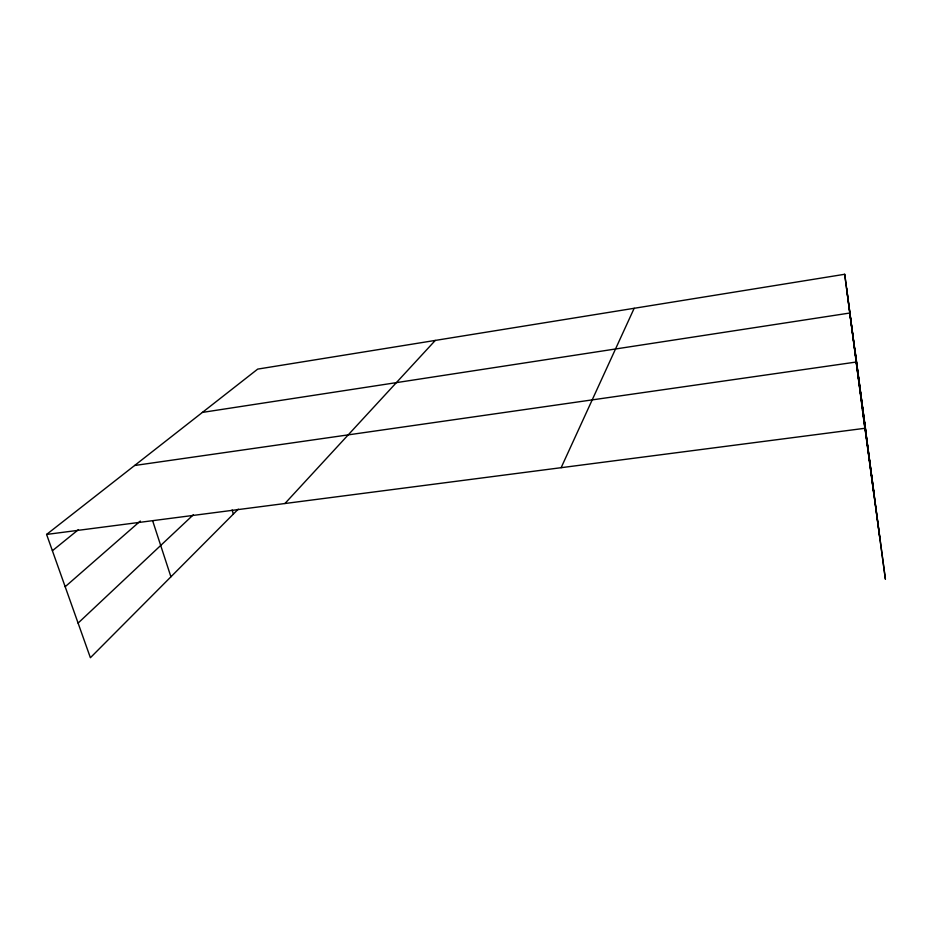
<?xml version="1.0" encoding="UTF-8"?>
<svg xmlns="http://www.w3.org/2000/svg" width="932" height="932" viewBox="0 0 932 932"><rect width="100%" height="100%" fill="white"/><g stroke="black" fill="none" stroke-linecap="round" stroke-linejoin="round"><path stroke-width="1.4" d="M561.134 467.689L634.168 308.294M284.924 503.525L435.291 340.425M238.266 509.14L90.392 657.724L46.6 534.432L257.698 369.107L844.707 274.276L885.4 579.215L862.473 409.835M78.09 623.1L193.32 514.802M65.17 586.729L140.324 521.046M52.39 550.742L78.463 529.609M202.419 412.41L849.786 313.024L866.014 432.565M134.627 465.499L856.205 362.035L874.298 495.265M46.6 534.432L864.884 428.289L844.707 274.276M152.662 520.825L170.917 576.803M232.115 509.967L233.361 514.068M855.273 352.086L879.668 537.018M846.652 288.536L873.622 492.55"/></g></svg>
